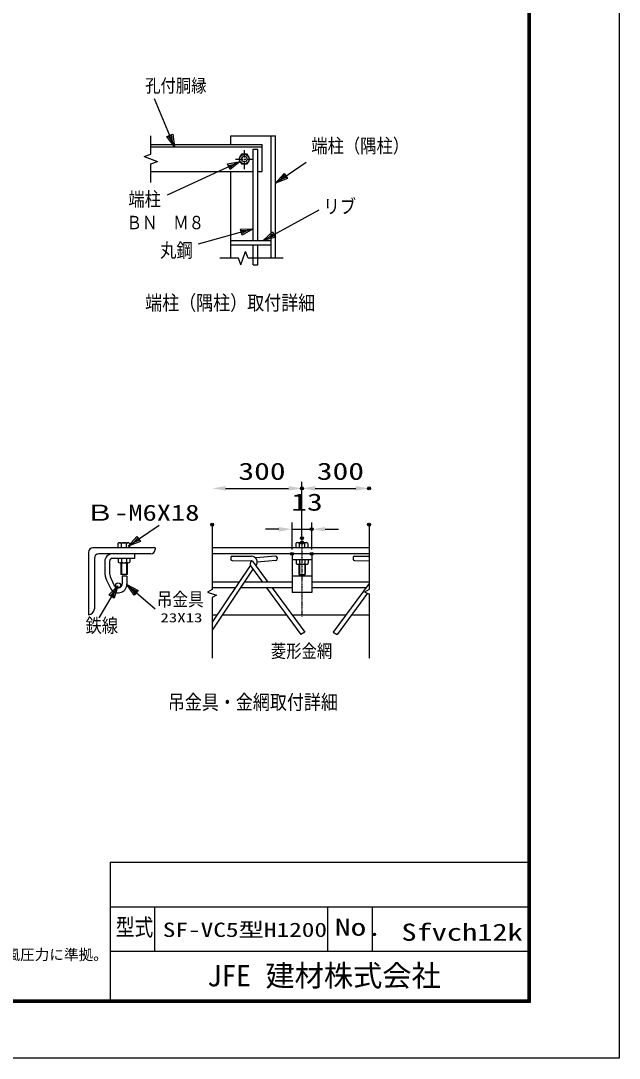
# Model space of a CAD drawing. Units: millimetres, scale not verified. Extents: x -4455 to 4455, y -3150 to 3150.
# Drawn here: x 2439 to 4455, y -3150 to 342 of the extents above; entities that cross this region are included whole.
import ezdxf
from ezdxf.enums import TextEntityAlignment as Align

# ---------------------------------------------------------------- set-up
doc = ezdxf.new("R2010")
doc.units = ezdxf.units.MM
doc.header["$LTSCALE"] = 20
doc.header["$PDMODE"] = 32
doc.header["$PDSIZE"] = 10
doc.linetypes.add('USER2', pattern=[2, 1.25, -0.25, 0.25, -0.25])
doc.linetypes.add('USER4', pattern=[0.216, 0.118, -0.039, 0.02, -0.039])
for name, color, linetype, lineweight in [('0-0_1', 7, 'Continuous', 25), ('0-2_0', 4, 'Continuous', 25), ('0-6_WAKU', 7, 'Continuous', 25), ('0-7_CENTLN-LMEC0', 2, 'USER4', 25)]:
    doc.layers.add(name, color=color, linetype=linetype, lineweight=lineweight)
doc.layers.add('0-5_DEFPOINTS', color=7, linetype='Continuous')
doc.layers.add('0-8_D-TTL-TXT', color=7, linetype='Continuous')
doc.styles.add('ＭＳ ゴシック', font='')
doc.styles.get('ＭＳ ゴシック').set_extended_font_data('MS Gothic')

# ---------------------------------------------------------------- blocks, each defined once
blk = doc.blocks.new('C1')
at = {"layer": '0-0_1', "color": 4}
blk.add_line((149239.8, 63312.4), (147893.2, 66544.7), dxfattribs=at)
blk.add_lwpolyline([(149110.6, 64168.6), (149239.8, 63312.4), (148722.9, 64007.1)], close=True, dxfattribs=at)
blk.add_lwpolyline([(149013.7, 64128.2), (149078.3, 63700.1), (148819.8, 64047.5)], dxfattribs=at)
blk = doc.blocks.new('C2')
at = {"layer": '0-0_1', "color": 4}
blk.add_line((155209.2, 57012.4), (158967.7, 59078.5), dxfattribs=at)
blk.add_lwpolyline([(156046.5, 57233.1), (155209.2, 57012.4), (155844.1, 57601.1)], close=True, dxfattribs=at)
blk.add_lwpolyline([(155995.9, 57325.1), (155577.3, 57214.8), (155894.7, 57509.1)], dxfattribs=at)
blk = doc.blocks.new('C3')
at = {"layer": '0-0_1', "color": 4}
blk.add_line((154537.7, 57803.2), (150827.6, 56757.6), dxfattribs=at)
blk.add_lwpolyline([(153672.3, 57777.5), (154537.7, 57803.2), (153786.2, 57373.2)], close=True, dxfattribs=at)
blk.add_lwpolyline([(153700.8, 57676.4), (154133.5, 57689.3), (153757.7, 57474.3)], dxfattribs=at)
blk = doc.blocks.new('C4')
at = {"layer": '0-0_1', "color": 4}
blk.add_line((153663.4, 62317.5), (148739.3, 60062.2), dxfattribs=at)
blk.add_lwpolyline([(152812.2, 62158.7), (153663.4, 62317.5), (152987.1, 61776.8)], close=True, dxfattribs=at)
blk.add_lwpolyline([(152855.9, 62063.2), (153281.5, 62142.6), (152943.4, 61872.3)], dxfattribs=at)
blk = doc.blocks.new('C11')
at = {"layer": '0-0_1', "color": 4}
blk.add_line((156037.7, 60874.7), (158113.3, 62287.1), dxfattribs=at)
blk.add_lwpolyline([(156850.4, 61173.6), (156037.7, 60874.7), (156614.1, 61520.9)], close=True, dxfattribs=at)
blk.add_lwpolyline([(156791.3, 61260.4), (156385, 61111), (156673.1, 61434.1)], dxfattribs=at)
blk = doc.blocks.new('C72')
at = {"layer": '0-0_1', "color": 4}
blk.add_line((156037.7, 60874.7), (158113.3, 62287.1), dxfattribs=at)
blk.add_lwpolyline([(156850.4, 61173.6), (156037.7, 60874.7), (156614.1, 61520.9)], close=True, dxfattribs=at)
blk.add_lwpolyline([(156791.3, 61260.4), (156385, 61111), (156673.1, 61434.1)], dxfattribs=at)

msp = doc.modelspace()

# ---------------------------------------------------------------- linework, layer by layer
at = {"layer": '0-0_1', "color": 4}
for p, q in [((2877.18, -107.02), (2877.18, -44.65)), ((2854.68, -115.21), (2877.18, -107.02)), ((2854.68, -115.21), (2899.68, -131.58)), ((2877.18, -139.77), (2899.68, -131.58)), ((2877.18, -202.15), (2877.18, -139.77)), ((3180.24, -479.65), (3196.62, -434.65)), ((3204.81, -457.15), (3196.62, -434.65)), ((3172.05, -457.15), (3109.68, -457.15)), ((3180.24, -479.65), (3172.05, -457.15)), ((3323.27, -457.15), (3204.81, -457.15)), ((2778.4, -1482.15), (2778.4, -1522.08)), ((2795.47, -1482.15), (2795.47, -1522.08)), ((3378.32, -1487.41), (3378.32, -1522.08)), ((3395.38, -1487.41), (3395.38, -1522.08))]:
    msp.add_line(p, q, dxfattribs=at)
at = {"layer": '0-0_1'}
for p, q in [((3147.18, -74.65), (3147.18, -44.65)), ((3147.18, -44.65), (3297.18, -44.65)), ((3282.18, -457.15), (3282.18, -44.65)), ((3297.18, -457.15), (3297.18, -44.65)), ((2877.18, -74.65), (3252.18, -74.65)), ((2877.18, -82.15), (3252.18, -82.15)), ((3237.18, -397.15), (3237.18, -89.65)), ((3252.18, -164.65), (3252.18, -74.65)), ((2877.18, -164.65), (3222.18, -164.65)), ((3147.18, -457.15), (3147.18, -164.65)), ((3237.18, -164.65), (3252.18, -164.65)), ((3147.18, -397.15), (3282.18, -397.15)), ((3147.18, -412.15), (3282.18, -412.15)), ((3222.18, -479.65), (3222.18, -412.15)), ((3237.18, -479.65), (3237.18, -412.15)), ((3222.18, -479.65), (3237.18, -479.65)), ((2765.84, -1417.23), (2765.84, -1432.16)), ((2771.5, -1414.82), (2800.18, -1414.82)), ((2777.17, -1417.24), (2777.17, -1432.16)), ((2794.51, -1417.22), (2794.51, -1432.16)), ((2805.84, -1417.18), (2805.84, -1432.16)), ((3365.76, -1416.83), (3365.76, -1431.76)), ((3371.42, -1414.43), (3400.1, -1414.43)), ((3377.09, -1416.84), (3377.09, -1431.76)), ((3394.42, -1416.83), (3394.42, -1431.76)), ((3405.76, -1416.79), (3405.76, -1431.76)), ((2821.92, -1452.08), (2821.92, -1467.48)), ((2766.93, -1467.48), (2766.93, -1479.75)), ((2772.6, -1482.15), (2801.27, -1482.15)), ((2776.27, -1482.15), (2776.27, -1522.08)), ((2778.27, -1467.48), (2778.27, -1479.75)), ((2795.6, -1467.48), (2795.6, -1479.75)), ((2797.6, -1482.15), (2797.6, -1522.08)), ((2806.93, -1467.48), (2806.93, -1479.75)), ((3366.85, -1472.74), (3366.85, -1485)), ((3372.52, -1487.4), (3401.18, -1487.4)), ((3376.18, -1487.41), (3376.18, -1522.08)), ((3378.18, -1472.74), (3378.18, -1485.01)), ((3395.52, -1472.74), (3395.52, -1485.01)), ((3397.52, -1487.41), (3397.52, -1522.08)), ((3406.85, -1472.74), (3406.85, -1485.01)), ((3376.18, -1522.08), (3397.52, -1522.08))]:
    msp.add_line(p, q, dxfattribs=at)
at = {"layer": '0-0_1', "color": 4, "linetype": 'USER2'}
for p, q in [((3192.18, -157.48), (3192.18, -93.4)), ((3162.18, -123.4), (3222.18, -123.4))]:
    msp.add_line(p, q, dxfattribs=at)
at = {"layer": '0-0_1'}
msp.add_lwpolyline([(3222.18, -397.15), (3222.18, -89.65), (3237.18, -89.65)], dxfattribs=at)
msp.add_lwpolyline([(3210.81, -123.4), (3201.49, -107.27), (3182.87, -107.27), (3173.56, -123.4), (3182.87, -139.52), (3201.49, -139.52)], close=True, dxfattribs=at)
for radius in [16.13, 9.31]:
    msp.add_circle((3192.18, -123.4), radius, dxfattribs=at)
for centre, radius, start, end in [((2771.49, -1422.54), 7.75, 43.05395, 136.76926), ((2785.89, -1431.77), 16.94, 59.3584, 120.92194), ((2800.21, -1423.02), 8.14, 45.86685, 134.53607), ((3371.4, -1422.14), 7.75, 43.05395, 136.76926), ((3385.8, -1431.38), 16.94, 59.3584, 120.92194), ((3400.13, -1422.63), 8.14, 45.86685, 134.53607), ((2772.58, -1474.44), 7.75, 223.23149, 316.94679), ((2786.98, -1465.2), 16.94, 239.07794, 300.64148), ((2801.31, -1473.95), 8.14, 225.46316, 314.1324), ((3372.5, -1479.69), 7.75, 223.23149, 316.94679), ((3386.9, -1470.46), 16.94, 239.07794, 300.64148), ((3401.22, -1479.21), 8.14, 225.46316, 314.1324)]:
    msp.add_arc(centre, radius, start, end, dxfattribs=at)
at = {"layer": '0-2_0', "color": 1}
for p, q in [((3386.14, -1399.43), (3386.14, -1209.19)), ((3353.14, -1437.08), (3353.14, -1346.83)), ((3419.14, -1437.08), (3419.14, -1346.83))]:
    msp.add_line(p, q, dxfattribs=at)
at = {"layer": '0-2_0', "color": 2}
for p, q in [((3128.83, -1231.69), (3341.14, -1231.69)), ((3431.14, -1231.69), (3567.32, -1231.69)), ((3308.14, -1369.33), (3263.14, -1369.33)), ((3353.14, -1369.33), (3419.14, -1369.33)), ((3464.14, -1369.33), (3509.14, -1369.33))]:
    msp.add_line(p, q, dxfattribs=at)
at = {"layer": '0-2_0', "color": 7}
for p, q in [((3083.83, -1353.87), (3083.83, -1572.52)), ((3612.32, -1353.87), (3612.32, -1572.52)), ((2891.92, -1432.08), (2681.92, -1432.08)), ((2876.92, -1452.08), (2701.92, -1452.08)), ((2891.92, -1432.08), (2891.92, -1437.08)), ((3605.87, -1432.08), (3083.83, -1432.08)), ((3612.32, -1432.08), (3083.83, -1432.08)), ((3612.32, -1452.08), (3083.83, -1452.08)), ((3146.19, -1464.9), (3146.17, -1469.9)), ((3151.21, -1459.92), (3215.94, -1460.21)), ((3296.88, -1459.88), (3230.43, -1465.54)), ((3302.29, -1464.44), (3302.71, -1469.42)), ((3353.14, -1452.08), (3353.14, -1582.09)), ((3419.14, -1452.08), (3419.14, -1582.09)), ((3558.26, -1464.93), (3558.24, -1469.93)), ((3563.29, -1459.96), (3612.32, -1460.18)), ((2686.92, -1467.08), (2686.92, -1637.08)), ((2721.92, -1478.08), (2721.92, -1512.62)), ((2737.92, -1477.48), (2737.92, -1512.62)), ((2821.92, -1467.48), (2747.92, -1467.48)), ((3212.63, -1489.94), (3083.83, -1681.91)), ((3151.15, -1474.92), (3215.87, -1475.21)), ((3216.03, -1497.33), (3253.14, -1547.7)), ((3219.67, -1476.98), (3271.77, -1547.7)), ((3298.15, -1474.82), (3235.85, -1480.13)), ((3419.14, -1472.73), (3353.14, -1472.73)), ((3563.22, -1474.96), (3612.32, -1475.18)), ((2742.5, -1533.53), (2754.17, -1558.87)), ((2797.6, -1522.08), (2776.27, -1522.08)), ((2780.92, -1527.08), (2780.92, -1553.08)), ((2796.92, -1527.08), (2780.92, -1527.08)), ((2796.92, -1527.08), (2796.92, -1553.08)), ((3221.11, -1504.23), (3083.83, -1708.83)), ((3419.14, -1527.08), (3353.14, -1527.08)), ((2727.97, -1540.22), (2739.68, -1565.66)), ((3173.88, -1547.7), (3083.83, -1547.7)), ((3161.1, -1566.75), (3083.83, -1566.75)), ((3353.14, -1566.75), (3179.17, -1566.75)), ((3353.14, -1547.7), (3191.94, -1547.7)), ((3267.17, -1566.75), (3382.82, -1723.71)), ((3285.8, -1566.75), (3395.54, -1715.69)), ((3612.32, -1547.7), (3419.14, -1547.7)), ((3601.41, -1566.75), (3419.14, -1566.75)), ((3612.32, -1551.95), (3491.68, -1715.69)), ((3083.83, -1572.52), (3067.9, -1580.9)), ((3067.9, -1580.9), (3098.5, -1591.56)), ((3098.5, -1591.56), (3083.83, -1599.27)), ((3083.83, -1599.27), (3083.83, -1802.86)), ((3419.14, -1582.09), (3353.14, -1582.09)), ((3606.92, -1584.57), (3504.39, -1723.71)), ((3612.32, -1586.45), (3612.32, -1802.86)), ((3083.83, -1657.06), (3100.51, -1657.06)), ((3118.57, -1657.06), (3333.71, -1657.06)), ((3352.35, -1657.06), (3534.87, -1657.06)), ((3553.5, -1657.06), (3612.32, -1657.06)), ((3395.54, -1715.69), (3382.82, -1723.71)), ((3491.68, -1715.69), (3504.39, -1723.71))]:
    msp.add_line(p, q, dxfattribs=at)
for points in [[(2666.92, -1447.08), (2666.92, -1657.08), (2667.12, -1657.08)], [(3612.32, -1572.52), (3596.38, -1580.9), (3612.32, -1586.45)]]:
    msp.add_lwpolyline(points, dxfattribs=at)
msp.add_circle((2767.15, -1558.02), 8.19, dxfattribs=at)
for centre, radius, start, end in [((2681.92, -1447.08), 15, 90, 180), ((2701.92, -1467.08), 15, 90, 180), ((2747.92, -1478.08), 26, 90, 180), ((2876.92, -1437.08), 15, 270, 0), ((3151.19, -1464.92), 5, 89.74316, 179.74316), ((3215.85, -1480.21), 20, 320.82678, 89.74316), ((3232.13, -1485.47), 20, 94.8681, 97.42908), ((3297.31, -1464.86), 5, 4.8681, 94.8681), ((3563.26, -1464.96), 5, 89.74316, 179.74316), ((2747.92, -1477.48), 10, 90, 180), ((3151.17, -1469.92), 5, 179.74316, 269.74316), ((3232.13, -1485.47), 20, 150.20381, 216.38235), ((3215.85, -1480.21), 5, 32.54977, 89.74316), ((3297.73, -1469.84), 5, 274.8681, 4.8681), ((3563.24, -1469.96), 5, 179.74316, 269.74316), ((2787.92, -1512.62), 66, 180, 204.72477), ((2787.92, -1512.62), 50, 180, 204.725), ((2766.92, -1553.08), 30, 204.79222, 0), ((2766.92, -1553.08), 14, 204.42627, 0), ((2666.92, -1637.08), 20, 270, 0)]:
    msp.add_arc(centre, radius, start, end, dxfattribs=at)
at = {"layer": '0-2_0', "color": 2}
for points in [[(3128.83, -1224.19), (3083.83, -1231.69), (3128.83, -1239.19)], [(3341.14, -1224.19), (3386.14, -1231.69), (3341.14, -1239.19)], [(3431.14, -1224.19), (3386.14, -1231.69), (3431.14, -1239.19)], [(3567.32, -1224.19), (3612.32, -1231.69), (3567.32, -1239.19)], [(3308.14, -1361.83), (3353.14, -1369.33), (3308.14, -1376.83)], [(3464.14, -1361.83), (3419.14, -1369.33), (3464.14, -1376.83)]]:
    msp.add_solid(points, dxfattribs=at)
at = {"layer": '0-5_DEFPOINTS'}
for p in [(3386.14, -1231.69), (3612.32, -1231.69), (3083.83, -1353.87), (3612.32, -1353.87), (3386.14, -1399.43), (3419.14, -1369.33), (3386.14, -1414.43), (3353.14, -1452.08), (3419.14, -1452.08)]:
    msp.add_point(p, dxfattribs=at)
at = {"layer": '0-6_WAKU'}
for p, q in [((2739.89, -2490), (2739.89, -2955)), ((2739.89, -2490), (4147.5, -2490)), ((2739.89, -2640), (4147.5, -2640)), ((2889.89, -2640), (2889.89, -2790)), ((3472.5, -2640), (3472.5, -2790)), ((3622.5, -2640), (3622.5, -2790)), ((2739.89, -2790), (4147.5, -2790))]:
    msp.add_line(p, q, dxfattribs=at)
at = {"layer": '0-6_WAKU', "color": 3}
msp.add_lwpolyline([(-4455, 3150), (4455, 3150), (4455, -3150), (-4455, -3150)], close=True, dxfattribs=at)
at = {"layer": '0-6_WAKU'}
for points in [[(-4155, 2962.5), (4155, 2962.5), (4155, -2962.5), (-4155, -2962.5)], [(-4153.13, 2960.62), (4153.12, 2960.62), (4153.12, -2960.63), (-4153.13, -2960.63)], [(-4151.25, 2958.75), (4151.25, 2958.75), (4151.25, -2958.75), (-4151.25, -2958.75)], [(-4149.38, 2956.87), (4149.37, 2956.87), (4149.37, -2956.88), (-4149.38, -2956.88)], [(-4147.5, 2955), (4147.5, 2955), (4147.5, -2955), (-4147.5, -2955)]]:
    msp.add_lwpolyline(points, close=True, dxfattribs=at)
at = {"layer": '0-7_CENTLN-LMEC0'}
msp.add_line((3386.14, -1407.08), (3386.14, -1663.09), dxfattribs=at)

# ---------------------------------------------------------------- block references
at = {"layer": '0-2_0', "xscale": 0.05, "yscale": 0.05}
for name, p in [('C1', (-4504.7, -3247.77)), ('C4', (-4504.7, -3247.77)), ('C11', (-4504.7, -3247.77)), ('C2', (-4504.7, -3247.77)), ('C3', (-4504.7, -3247.77)), ('C72', (-5000.62, -4469.51))]:
    msp.add_blockref(name, p, dxfattribs=at)
for p, rotation in [((8550.5, 4495.9), 205), ((-2162.94, 5192.75), 285)]:
    msp.add_blockref('C72', p, dxfattribs=dict(at, rotation=rotation))

# ---------------------------------------------------------------- texts
at = {"layer": '0-0_1', "color": 4, "style": 'ＭＳ ゴシック'}
for s, height, width, p in [('孔付胴縁', 44.57, 0.85, (2858.08, 88.02)), ('端柱（隅柱）', 47.36, 0.85, (3417.68, -116.59)), ('端柱', 47.36, 0.85, (2801.43, -296.34)), ('リブ', 47.36, 0.85, (3458.69, -320.69)), ('ＢＮ\u3000Ｍ８', 45.16, 0.85, (2795.17, -373.19)), ('丸鋼', 47.36, 0.85, (2908.46, -468.49)), ('端柱（隅柱）取付詳細', 49.41, 0.85, (2858.04, -646.66)), ('Ｂ-M6X18', 54.12, 1.3, (2657.67, -1357.01)), ('吊金具', 45.45, 0.85, (2897.22, -1641.45)), ('鉄線', 47.36, 0.85, (2657.22, -1731.28)), ('菱形金網', 44.57, 0.85, (3281.51, -1814.88)), ('吊金具・金網取付詳細', 49.41, 0.85, (2934.46, -1990.87))]:
    msp.add_text(s, height=height, dxfattribs=dict(at, width=width)).set_placement(p, align=Align.BOTTOM_LEFT)
at = {"layer": '0-2_0', "color": 3, "style": 'ＭＳ ゴシック', "width": 1.35}
for s, p in [('300', (3171.98, -1220.3)), ('300', (3436.23, -1220.3)), ('13', (3350.14, -1324.18))]:
    msp.add_text(s, height=57.77, dxfattribs=at).set_placement(p, align=Align.BOTTOM_LEFT)
at = {"layer": '0-2_0', "style": 'ＭＳ ゴシック', "width": 1.35}
msp.add_text('23X13', height=30.79, dxfattribs=at).set_placement((2909.61, -1691.8), align=Align.BOTTOM_LEFT)
at = {"layer": '0-6_WAKU', "style": 'ＭＳ ゴシック'}
for s, height, width, p in [('型式', 57.73, 0.8, (2759.25, -2754.96)), ('SF-VC5型H1200', 48.11, 1.3, (2917.45, -2756.09)), ('No.', 57.73, 1.35, (3497.05, -2754.96)), ('Sfvch12k', 57.73, 1.3, (3721.26, -2771.9))]:
    msp.add_text(s, height=height, dxfattribs=dict(at, width=width)).set_placement(p, align=Align.BOTTOM_LEFT)
msp.add_text('JFE 建材株式会社', height=72.16, dxfattribs=at).set_placement((3066.85, -2929.69), align=Align.BOTTOM_LEFT)
at = {"layer": '0-8_D-TTL-TXT', "style": 'ＭＳ ゴシック'}
msp.add_text('（設計条件）風荷重：昭和57年改正 建築基準法・同施行令に基づく風圧力に準拠。', height=36.08, dxfattribs=at).set_placement((886.94, -2830.2), align=Align.BOTTOM_LEFT)

doc.saveas('drawing.dxf')
